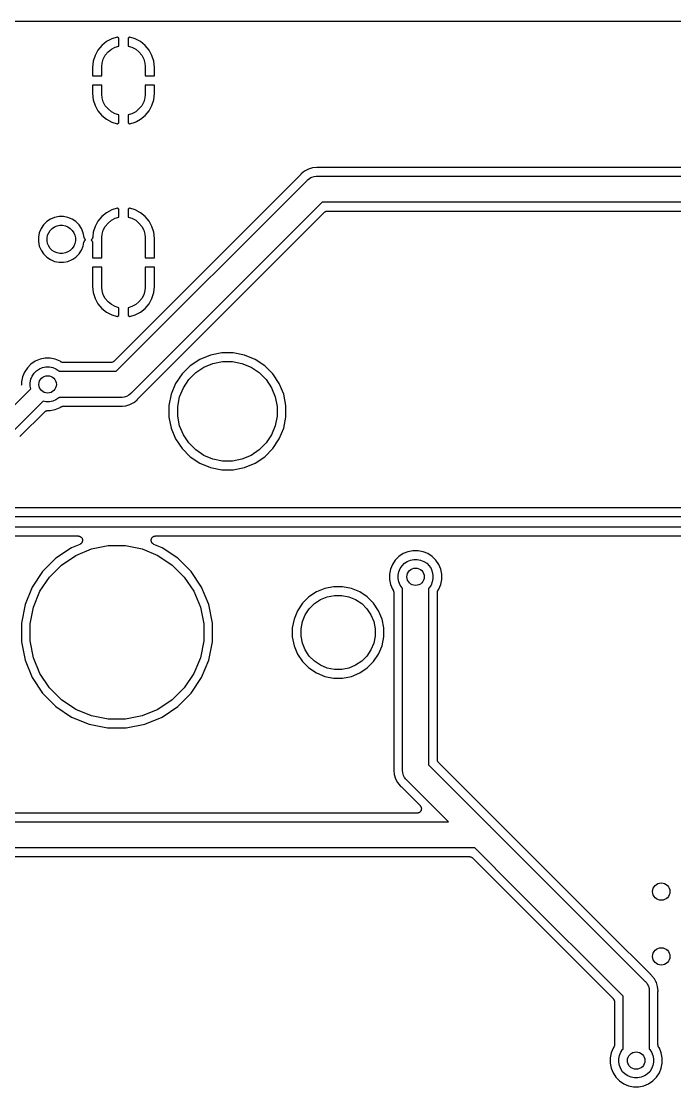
# Model space of a CAD drawing. Extents: x 0.9 to 12.6, y -6.4 to -2.3.
# Drawn here: x 6.664 to 7.254, y -3.223 to -2.26 of the extents above; entities that cross this region are included whole.
import ezdxf

# ---------------------------------------------------------------- set-up
doc = ezdxf.new("R2010")
doc.units = 0
doc.header["$MEASUREMENT"] = 0
doc.layers.add('BLACK', color=7, linetype='CONTINUOUS')

msp = doc.modelspace()

# ---------------------------------------------------------------- linework, layer by layer
at = {"layer": 'BLACK', "linetype": 'CONTINUOUS'}
for p, q in [((1.12536, -2.25984), (12.3744, -2.25984)), ((6.73639, -2.28166), (6.73289, -2.28587)), ((6.74065, -2.27821), (6.73639, -2.28166)), ((6.74549, -2.27566), (6.74065, -2.27821)), ((6.74503, -2.28509), (6.74845, -2.28326)), ((6.7503, -2.27424), (6.74549, -2.27566)), ((6.74845, -2.28326), (6.75189, -2.28222)), ((6.75189, -2.27507), (6.7503, -2.27424)), ((6.75189, -2.28222), (6.75189, -2.27507)), ((6.76174, -2.27424), (6.76016, -2.27507)), ((6.76016, -2.27507), (6.76016, -2.28222)), ((6.76016, -2.28222), (6.76359, -2.28326)), ((6.76655, -2.27566), (6.76174, -2.27424)), ((6.76359, -2.28326), (6.76701, -2.28509)), ((6.7714, -2.27821), (6.76655, -2.27566)), ((6.77565, -2.28166), (6.7714, -2.27821)), ((6.77915, -2.28587), (6.77565, -2.28166)), ((6.73028, -2.29069), (6.72866, -2.29592)), ((6.73289, -2.28587), (6.73028, -2.29069)), ((6.73775, -2.29397), (6.73957, -2.29055)), ((6.73957, -2.29055), (6.74203, -2.28755)), ((6.74203, -2.28755), (6.74503, -2.28509)), ((6.76701, -2.28509), (6.77001, -2.28755)), ((6.77001, -2.28755), (6.77247, -2.29055)), ((6.77247, -2.29055), (6.7743, -2.29397)), ((6.78176, -2.29069), (6.77915, -2.28587)), ((6.78338, -2.29592), (6.78176, -2.29069)), ((6.72866, -2.29592), (6.72807, -2.30154)), ((6.72807, -2.30154), (6.72807, -2.30921)), ((6.73634, -2.30057), (6.73662, -2.29768)), ((6.73634, -2.30921), (6.73634, -2.30057)), ((6.73662, -2.29768), (6.73775, -2.29397)), ((6.7743, -2.29397), (6.77542, -2.29768)), ((6.77542, -2.29768), (6.77571, -2.30057)), ((6.77571, -2.30057), (6.77571, -2.30921)), ((6.78397, -2.30154), (6.78338, -2.29592)), ((6.78397, -2.30921), (6.78397, -2.30154)), ((6.72807, -2.30921), (6.73634, -2.30921)), ((6.77571, -2.30921), (6.78397, -2.30921)), ((6.72807, -2.31748), (6.72807, -2.32515)), ((6.73634, -2.31748), (6.72807, -2.31748)), ((6.73634, -2.32612), (6.73634, -2.31748)), ((6.77571, -2.31748), (6.77571, -2.32612)), ((6.78397, -2.31748), (6.77571, -2.31748)), ((6.78397, -2.32515), (6.78397, -2.31748)), ((6.72807, -2.32515), (6.72866, -2.33078)), ((6.72866, -2.33078), (6.73028, -2.33601)), ((6.73662, -2.32902), (6.73634, -2.32612)), ((6.73775, -2.33273), (6.73662, -2.32902)), ((6.77542, -2.32902), (6.7743, -2.33273)), ((6.77571, -2.32612), (6.77542, -2.32902)), ((6.78176, -2.33601), (6.78338, -2.33078)), ((6.78338, -2.33078), (6.78397, -2.32515)), ((6.73028, -2.33601), (6.73289, -2.34082)), ((6.73289, -2.34082), (6.73639, -2.34503)), ((6.73957, -2.33615), (6.73775, -2.33273)), ((6.74203, -2.33914), (6.73957, -2.33615)), ((6.74503, -2.3416), (6.74203, -2.33914)), ((6.77001, -2.33914), (6.76701, -2.3416)), ((6.77247, -2.33615), (6.77001, -2.33914)), ((6.7743, -2.33273), (6.77247, -2.33615)), ((6.77565, -2.34503), (6.77915, -2.34082)), ((6.77915, -2.34082), (6.78176, -2.33601)), ((6.73639, -2.34503), (6.74065, -2.34848)), ((6.74065, -2.34848), (6.74549, -2.35103)), ((6.74845, -2.34343), (6.74503, -2.3416)), ((6.75189, -2.34447), (6.74845, -2.34343)), ((6.75189, -2.35162), (6.75189, -2.34447)), ((6.76359, -2.34343), (6.76016, -2.34447)), ((6.76016, -2.34447), (6.76016, -2.35162)), ((6.76701, -2.3416), (6.76359, -2.34343)), ((6.76655, -2.35103), (6.76768, -2.35044)), ((6.76768, -2.35044), (6.7714, -2.34848)), ((6.7714, -2.34848), (6.77565, -2.34503)), ((6.74549, -2.35103), (6.7503, -2.35246)), ((6.7503, -2.35246), (6.75189, -2.35162)), ((6.76016, -2.35162), (6.76174, -2.35246)), ((6.76174, -2.35246), (6.76655, -2.35103)), ((6.91597, -2.39862), (6.74724, -2.56735)), ((6.91608, -2.39849), (6.91597, -2.39862)), ((6.9162, -2.39837), (6.91608, -2.39849)), ((6.91623, -2.39833), (6.9162, -2.39837)), ((6.91673, -2.39773), (6.91623, -2.39833)), ((6.91972, -2.39527), (6.91673, -2.39773)), ((6.92314, -2.39344), (6.91972, -2.39527)), ((6.92686, -2.39232), (6.92314, -2.39344)), ((6.93071, -2.39194), (6.92686, -2.39232)), ((6.93149, -2.39201), (6.93071, -2.39194)), ((6.93165, -2.39201), (6.93149, -2.39201)), ((6.93182, -2.39203), (6.93165, -2.39201)), ((6.93187, -2.39203), (6.93182, -2.39203)), ((11.4684, -2.39203), (6.93187, -2.39203)), ((6.74935, -2.57638), (6.92195, -2.40377)), ((6.92195, -2.40377), (6.92232, -2.40332)), ((6.92232, -2.40332), (6.9229, -2.40285)), ((6.9229, -2.40285), (6.92412, -2.40185)), ((6.92412, -2.40185), (6.92527, -2.40123)), ((6.92527, -2.40123), (6.92617, -2.40075)), ((6.92617, -2.40075), (6.9284, -2.40008)), ((6.9284, -2.40008), (6.93013, -2.39991)), ((6.93013, -2.39991), (6.93071, -2.39985)), ((6.93013, -2.39991), (6.93013, -2.39991)), ((6.93071, -2.39985), (6.93129, -2.39991)), ((6.93129, -2.39991), (11.469, -2.39991)), ((6.93561, -2.42353), (6.763, -2.59613)), ((11.4646, -2.42353), (6.93561, -2.42353)), ((6.69369, -2.43717), (6.68993, -2.43873)), ((6.69769, -2.43638), (6.69369, -2.43717)), ((6.70176, -2.43638), (6.69769, -2.43638)), ((6.70575, -2.43717), (6.70176, -2.43638)), ((6.70951, -2.43873), (6.70575, -2.43717)), ((6.73639, -2.43639), (6.73289, -2.4406)), ((6.74065, -2.43294), (6.73639, -2.43639)), ((6.74549, -2.43039), (6.74065, -2.43294)), ((6.7503, -2.42896), (6.74549, -2.43039)), ((6.74845, -2.43798), (6.75189, -2.43694)), ((6.75189, -2.4298), (6.7503, -2.42896)), ((6.75189, -2.43694), (6.75189, -2.4298)), ((6.76174, -2.42896), (6.76016, -2.4298)), ((6.76016, -2.4298), (6.76016, -2.43694)), ((6.76016, -2.43694), (6.76359, -2.43798)), ((6.76655, -2.43039), (6.76174, -2.42896)), ((6.7714, -2.43294), (6.76655, -2.43039)), ((6.77565, -2.43639), (6.7714, -2.43294)), ((6.77915, -2.4406), (6.77565, -2.43639)), ((6.84263, -2.52764), (6.93771, -2.43255)), ((6.93771, -2.43255), (6.93772, -2.43254)), ((6.93772, -2.43254), (6.93772, -2.43254)), ((6.93772, -2.43254), (6.93773, -2.43254)), ((6.93773, -2.43254), (6.93775, -2.43252)), ((6.93775, -2.43252), (6.93804, -2.43229)), ((6.93804, -2.43229), (6.93832, -2.43206)), ((6.93832, -2.43206), (6.93834, -2.43205)), ((6.93834, -2.43205), (6.93835, -2.43204)), ((6.93835, -2.43204), (6.93868, -2.43187)), ((6.93868, -2.43187), (6.939, -2.4317)), ((6.939, -2.4317), (6.93902, -2.43169)), ((6.93902, -2.43169), (6.93904, -2.43168)), ((6.93904, -2.43168), (6.93938, -2.43158)), ((6.93938, -2.43158), (6.93973, -2.43148)), ((6.93973, -2.43148), (6.93975, -2.43147)), ((6.93975, -2.43147), (6.93977, -2.43147)), ((6.93977, -2.43147), (6.94013, -2.43144)), ((6.94013, -2.43144), (6.9405, -2.4314)), ((6.9405, -2.4314), (11.4598, -2.4314)), ((6.68367, -2.44387), (6.68141, -2.44726)), ((6.68655, -2.44099), (6.68367, -2.44387)), ((6.68993, -2.43873), (6.68655, -2.44099)), ((6.68978, -2.44889), (6.69157, -2.44711)), ((6.69157, -2.44711), (6.69366, -2.44571)), ((6.69366, -2.44571), (6.69599, -2.44474)), ((6.69599, -2.44474), (6.69846, -2.44425)), ((6.69846, -2.44425), (6.70098, -2.44425)), ((6.70098, -2.44425), (6.70345, -2.44474)), ((6.70345, -2.44474), (6.70578, -2.44571)), ((6.70578, -2.44571), (6.70788, -2.44711)), ((6.70788, -2.44711), (6.70966, -2.44889)), ((6.7129, -2.44099), (6.70951, -2.43873)), ((6.71578, -2.44387), (6.7129, -2.44099)), ((6.71804, -2.44726), (6.71578, -2.44387)), ((6.73028, -2.44541), (6.72866, -2.45064)), ((6.73289, -2.4406), (6.73028, -2.44541)), ((6.73775, -2.44869), (6.73957, -2.44527)), ((6.73957, -2.44527), (6.74203, -2.44227)), ((6.74203, -2.44227), (6.74503, -2.43981)), ((6.74503, -2.43981), (6.74845, -2.43798)), ((6.76359, -2.43798), (6.76701, -2.43981)), ((6.76701, -2.43981), (6.77001, -2.44227)), ((6.77001, -2.44227), (6.77247, -2.44527)), ((6.77247, -2.44527), (6.7743, -2.44869)), ((6.78176, -2.44541), (6.77915, -2.4406)), ((6.78338, -2.45064), (6.78176, -2.44541)), ((6.67985, -2.45102), (6.67905, -2.45501)), ((6.67905, -2.45501), (6.67905, -2.45908)), ((6.68141, -2.44726), (6.67985, -2.45102)), ((6.68693, -2.45579), (6.68742, -2.45331)), ((6.68693, -2.45831), (6.68693, -2.45579)), ((6.68742, -2.45331), (6.68838, -2.45099)), ((6.68838, -2.45099), (6.68978, -2.44889)), ((6.70966, -2.44889), (6.71106, -2.45099)), ((6.71106, -2.45099), (6.71203, -2.45331)), ((6.71203, -2.45331), (6.71252, -2.45579)), ((6.71252, -2.45579), (6.71252, -2.45831)), ((6.7196, -2.45102), (6.71804, -2.44726)), ((6.72044, -2.45524), (6.7196, -2.45102)), ((6.72049, -2.45541), (6.72044, -2.45524)), ((6.72052, -2.45558), (6.72049, -2.45541)), ((6.7206, -2.45578), (6.72052, -2.45558)), ((6.72066, -2.45597), (6.7206, -2.45578)), ((6.72074, -2.45613), (6.72066, -2.45597)), ((6.72081, -2.4563), (6.72074, -2.45613)), ((6.72092, -2.45647), (6.72081, -2.4563)), ((6.72102, -2.45665), (6.72092, -2.45647)), ((6.72113, -2.45679), (6.72102, -2.45665)), ((6.72123, -2.45694), (6.72113, -2.45679)), ((6.72742, -2.45685), (6.7273, -2.45702)), ((6.72755, -2.45669), (6.72742, -2.45685)), ((6.72763, -2.45654), (6.72755, -2.45669)), ((6.72774, -2.45639), (6.72763, -2.45654)), ((6.72782, -2.4562), (6.72774, -2.45639)), ((6.72792, -2.45602), (6.72782, -2.4562)), ((6.72797, -2.45585), (6.72792, -2.45602)), ((6.72804, -2.45569), (6.72797, -2.45585)), ((6.72809, -2.45548), (6.72804, -2.45569)), ((6.72815, -2.45529), (6.72809, -2.45548)), ((6.72817, -2.45511), (6.72815, -2.45529)), ((6.72821, -2.45494), (6.72817, -2.45511)), ((6.72866, -2.45064), (6.72821, -2.45488)), ((6.72821, -2.45488), (6.72821, -2.45494)), ((6.73634, -2.45529), (6.73662, -2.4524)), ((6.73634, -2.47378), (6.73634, -2.45529)), ((6.73662, -2.4524), (6.73775, -2.44869)), ((6.7743, -2.44869), (6.77542, -2.4524)), ((6.77542, -2.4524), (6.77571, -2.45529)), ((6.77571, -2.45529), (6.77571, -2.47378)), ((6.78397, -2.45627), (6.78338, -2.45064)), ((6.78397, -2.47378), (6.78397, -2.45627)), ((6.67905, -2.45908), (6.67985, -2.46308)), ((6.67985, -2.46308), (6.68141, -2.46684)), ((6.68742, -2.46078), (6.68693, -2.45831)), ((6.68838, -2.46311), (6.68742, -2.46078)), ((6.68978, -2.4652), (6.68838, -2.46311)), ((6.69157, -2.46699), (6.68978, -2.4652)), ((6.70966, -2.4652), (6.70788, -2.46699)), ((6.71106, -2.46311), (6.70966, -2.4652)), ((6.71203, -2.46078), (6.71106, -2.46311)), ((6.71252, -2.45831), (6.71203, -2.46078)), ((6.71804, -2.46684), (6.7196, -2.46308)), ((6.7196, -2.46308), (6.72027, -2.45969)), ((6.72027, -2.45969), (6.72028, -2.45964)), ((6.72028, -2.45964), (6.72039, -2.45929)), ((6.72028, -2.45964), (6.72028, -2.45964)), ((6.72028, -2.45964), (6.72028, -2.45964)), ((6.72028, -2.45964), (6.72028, -2.45964)), ((6.72039, -2.45929), (6.72051, -2.45891)), ((6.72051, -2.45891), (6.7207, -2.45856)), ((6.72051, -2.45891), (6.72051, -2.45891)), ((6.72051, -2.45891), (6.72051, -2.45891)), ((6.7207, -2.45856), (6.72088, -2.45824)), ((6.72088, -2.45824), (6.72088, -2.45823)), ((6.72088, -2.45823), (6.72089, -2.45823)), ((6.72089, -2.45823), (6.72115, -2.45792)), ((6.72115, -2.45792), (6.72138, -2.45765)), ((6.72138, -2.45709), (6.72123, -2.45694)), ((6.72151, -2.45725), (6.72138, -2.45709)), ((6.72138, -2.45764), (6.72168, -2.4574)), ((6.72138, -2.45765), (6.72138, -2.45764)), ((6.72138, -2.45765), (6.72138, -2.45765)), ((6.72164, -2.45736), (6.72151, -2.45725)), ((6.72168, -2.4574), (6.72164, -2.45736)), ((6.72689, -2.45741), (6.72676, -2.45755)), ((6.72676, -2.45755), (6.72693, -2.45769)), ((6.72706, -2.45728), (6.72689, -2.45741)), ((6.72693, -2.45769), (6.72693, -2.45769)), ((6.72693, -2.45769), (6.72693, -2.45769)), ((6.72693, -2.45769), (6.72715, -2.45796)), ((6.72717, -2.45715), (6.72706, -2.45728)), ((6.72715, -2.45796), (6.72741, -2.45828)), ((6.7273, -2.45702), (6.72717, -2.45715)), ((6.72741, -2.45828), (6.72741, -2.45828)), ((6.72741, -2.45828), (6.72741, -2.45828)), ((6.72741, -2.45828), (6.72758, -2.4586)), ((6.72758, -2.4586), (6.72777, -2.45896)), ((6.72777, -2.45896), (6.72777, -2.45896)), ((6.72777, -2.45896), (6.72777, -2.45896)), ((6.72777, -2.45896), (6.72788, -2.45931)), ((6.72788, -2.45931), (6.72799, -2.4597)), ((6.72799, -2.4597), (6.72799, -2.4597)), ((6.72799, -2.4597), (6.72799, -2.4597)), ((6.72799, -2.4597), (6.72803, -2.46008)), ((6.72803, -2.46008), (6.72807, -2.46046)), ((6.72807, -2.46046), (6.72807, -2.47378)), ((6.68141, -2.46684), (6.68367, -2.47022)), ((6.68367, -2.47022), (6.68655, -2.4731)), ((6.68655, -2.4731), (6.68993, -2.47536)), ((6.68993, -2.47536), (6.69369, -2.47692)), ((6.69366, -2.46839), (6.69157, -2.46699)), ((6.69599, -2.46935), (6.69366, -2.46839)), ((6.69846, -2.46984), (6.69599, -2.46935)), ((6.70098, -2.46984), (6.69846, -2.46984)), ((6.70345, -2.46935), (6.70098, -2.46984)), ((6.70578, -2.46839), (6.70345, -2.46935)), ((6.70575, -2.47692), (6.70951, -2.47536)), ((6.70788, -2.46699), (6.70578, -2.46839)), ((6.70951, -2.47536), (6.7103, -2.47484)), ((6.7103, -2.47484), (6.7129, -2.4731)), ((6.7103, -2.47484), (6.7103, -2.47484)), ((6.7129, -2.4731), (6.71578, -2.47022)), ((6.71578, -2.47022), (6.71804, -2.46684)), ((6.72807, -2.47378), (6.73634, -2.47378)), ((6.77571, -2.47378), (6.78397, -2.47378)), ((6.69369, -2.47692), (6.69769, -2.47772)), ((6.69769, -2.47772), (6.70176, -2.47772)), ((6.70176, -2.47772), (6.70575, -2.47692)), ((6.72807, -2.48205), (6.72807, -2.49956)), ((6.73634, -2.48205), (6.72807, -2.48205)), ((6.73634, -2.50053), (6.73634, -2.48205)), ((6.77571, -2.48205), (6.77571, -2.50053)), ((6.78397, -2.48205), (6.77571, -2.48205)), ((6.78397, -2.49956), (6.78397, -2.48205)), ((6.72807, -2.49956), (6.72866, -2.50519)), ((6.73662, -2.50343), (6.73634, -2.50053)), ((6.73775, -2.50714), (6.73662, -2.50343)), ((6.77542, -2.50343), (6.7743, -2.50714)), ((6.77571, -2.50053), (6.77542, -2.50343)), ((6.78338, -2.50519), (6.78397, -2.49956)), ((6.72866, -2.50519), (6.73028, -2.51042)), ((6.73028, -2.51042), (6.73289, -2.51523)), ((6.73957, -2.51056), (6.73775, -2.50714)), ((6.74203, -2.51355), (6.73957, -2.51056)), ((6.74503, -2.51601), (6.74203, -2.51355)), ((6.77001, -2.51355), (6.76701, -2.51601)), ((6.77247, -2.51056), (6.77001, -2.51355)), ((6.7743, -2.50714), (6.77247, -2.51056)), ((6.77915, -2.51523), (6.78176, -2.51042)), ((6.78176, -2.51042), (6.78338, -2.50519)), ((6.73289, -2.51523), (6.73639, -2.51944)), ((6.73639, -2.51944), (6.74065, -2.52289)), ((6.74065, -2.52289), (6.74549, -2.52544)), ((6.74845, -2.51784), (6.74503, -2.51601)), ((6.75189, -2.51888), (6.74845, -2.51784)), ((6.75189, -2.52603), (6.75189, -2.51888)), ((6.76359, -2.51784), (6.76016, -2.51888)), ((6.76016, -2.51888), (6.76016, -2.52603)), ((6.76701, -2.51601), (6.76359, -2.51784)), ((6.76655, -2.52544), (6.7714, -2.52289)), ((6.7714, -2.52289), (6.77565, -2.51944)), ((6.77565, -2.51944), (6.77915, -2.51523)), ((6.74549, -2.52544), (6.7503, -2.52687)), ((6.7503, -2.52687), (6.75189, -2.52603)), ((6.76016, -2.52603), (6.76174, -2.52687)), ((6.76174, -2.52687), (6.76655, -2.52544)), ((6.76898, -2.60129), (6.84263, -2.52764)), ((6.83458, -2.56166), (6.82495, -2.56564)), ((6.84479, -2.55963), (6.83458, -2.56166)), ((6.85521, -2.55963), (6.84479, -2.55963)), ((6.86542, -2.56166), (6.85521, -2.55963)), ((6.87505, -2.56564), (6.86542, -2.56166)), ((6.67234, -2.56984), (6.66905, -2.57313)), ((6.67621, -2.56726), (6.67234, -2.56984)), ((6.68051, -2.56547), (6.67621, -2.56726)), ((6.68507, -2.56457), (6.68051, -2.56547)), ((6.68281, -2.57305), (6.68585, -2.57244)), ((6.68973, -2.56457), (6.68507, -2.56457)), ((6.68585, -2.57244), (6.68895, -2.57244)), ((6.68895, -2.57244), (6.692, -2.57305)), ((6.69429, -2.56547), (6.68973, -2.56457)), ((6.69859, -2.56726), (6.69429, -2.56547)), ((6.69947, -2.56784), (6.69859, -2.56726)), ((6.69979, -2.56801), (6.69947, -2.56784)), ((6.7001, -2.56819), (6.69979, -2.56801)), ((6.70012, -2.56819), (6.7001, -2.56819)), ((6.70014, -2.5682), (6.70012, -2.56819)), ((6.70049, -2.56831), (6.70014, -2.5682)), ((6.70084, -2.56842), (6.70049, -2.56831)), ((6.70086, -2.56842), (6.70084, -2.56842)), ((6.70088, -2.56843), (6.70086, -2.56842)), ((6.70124, -2.56846), (6.70088, -2.56843)), ((6.7016, -2.5685), (6.70124, -2.56846)), ((6.70164, -2.5685), (6.7016, -2.5685)), ((6.70165, -2.5685), (6.70164, -2.5685)), ((6.70164, -2.5685), (6.70164, -2.5685)), ((6.70164, -2.5685), (6.70164, -2.5685)), ((6.74446, -2.5685), (6.70165, -2.5685)), ((6.74482, -2.56847), (6.74446, -2.5685)), ((6.74518, -2.56844), (6.74482, -2.56847)), ((6.7452, -2.56843), (6.74518, -2.56844)), ((6.74522, -2.56843), (6.7452, -2.56843)), ((6.74557, -2.56832), (6.74522, -2.56843)), ((6.74592, -2.56822), (6.74557, -2.56832)), ((6.74594, -2.56821), (6.74592, -2.56822)), ((6.74596, -2.56821), (6.74594, -2.56821)), ((6.74628, -2.56804), (6.74596, -2.56821)), ((6.7466, -2.56787), (6.74628, -2.56804)), ((6.74662, -2.56786), (6.7466, -2.56787)), ((6.74664, -2.56785), (6.74662, -2.56786)), ((6.74692, -2.56762), (6.74664, -2.56785)), ((6.7472, -2.56739), (6.74692, -2.56762)), ((6.74723, -2.56736), (6.7472, -2.56739)), ((6.74724, -2.56735), (6.74723, -2.56736)), ((6.74723, -2.56736), (6.74723, -2.56736)), ((6.74723, -2.56736), (6.74723, -2.56736)), ((6.81629, -2.57143), (6.80893, -2.57879)), ((6.82495, -2.56564), (6.81629, -2.57143)), ((6.82868, -2.57262), (6.83687, -2.56923)), ((6.83687, -2.56923), (6.84557, -2.5675)), ((6.84557, -2.5675), (6.85443, -2.5675)), ((6.85443, -2.5675), (6.86313, -2.56923)), ((6.86313, -2.56923), (6.87132, -2.57262)), ((6.88371, -2.57143), (6.87505, -2.56564)), ((6.89107, -2.57879), (6.88371, -2.57143)), ((6.66469, -2.5813), (6.66378, -2.58586)), ((6.66647, -2.577), (6.66469, -2.5813)), ((6.66905, -2.57313), (6.66647, -2.577)), ((6.67226, -2.5836), (6.67345, -2.58073)), ((6.67345, -2.58073), (6.67517, -2.57815)), ((6.67517, -2.57815), (6.67736, -2.57596)), ((6.67736, -2.57596), (6.67994, -2.57423)), ((6.67994, -2.57423), (6.68281, -2.57305)), ((6.692, -2.57305), (6.69486, -2.57423)), ((6.69486, -2.57423), (6.69744, -2.57596)), ((6.69744, -2.57596), (6.69786, -2.57638)), ((6.69786, -2.57638), (6.74935, -2.57638)), ((6.80893, -2.57879), (6.80314, -2.58745)), ((6.81505, -2.58381), (6.82131, -2.57755)), ((6.82131, -2.57755), (6.82868, -2.57262)), ((6.87132, -2.57262), (6.87869, -2.57755)), ((6.87869, -2.57755), (6.88495, -2.58381)), ((6.89686, -2.58745), (6.89107, -2.57879)), ((6.66369, -2.58873), (6.66358, -2.58908)), ((6.6637, -2.58871), (6.66369, -2.58873)), ((6.66374, -2.58833), (6.6637, -2.58869)), ((6.6637, -2.58869), (6.6637, -2.58871)), ((6.66378, -2.58796), (6.66374, -2.58833)), ((6.66378, -2.58586), (6.66378, -2.58791)), ((6.66378, -2.58791), (6.66378, -2.58792)), ((6.66378, -2.58792), (6.66378, -2.58792)), ((6.66378, -2.58792), (6.66378, -2.58792)), ((6.66378, -2.58792), (6.66378, -2.58796)), ((6.67165, -2.58664), (6.67226, -2.5836)), ((6.67165, -2.58974), (6.67165, -2.58664)), ((6.67216, -2.59229), (6.67165, -2.58974)), ((6.80314, -2.58745), (6.79916, -2.59708)), ((6.80673, -2.59937), (6.81012, -2.59118)), ((6.81012, -2.59118), (6.81505, -2.58381)), ((6.88495, -2.58381), (6.88988, -2.59118)), ((6.88988, -2.59118), (6.89327, -2.59937)), ((6.90084, -2.59708), (6.89686, -2.58745)), ((6.64733, -2.61713), (6.67216, -2.59229)), ((6.69744, -2.60042), (6.69486, -2.60214)), ((6.69786, -2.6), (6.69744, -2.60042)), ((6.75366, -2.6), (6.69786, -2.6)), ((6.75424, -2.60006), (6.75366, -2.6)), ((6.75482, -2.6), (6.75424, -2.60006)), ((6.75656, -2.59983), (6.75482, -2.6)), ((6.75482, -2.6), (6.75482, -2.6)), ((6.75878, -2.59915), (6.75656, -2.59983)), ((6.76084, -2.59806), (6.75878, -2.59915)), ((6.76263, -2.59658), (6.76084, -2.59806)), ((6.763, -2.59613), (6.76263, -2.59658)), ((6.76888, -2.60142), (6.76898, -2.60129)), ((6.79916, -2.59708), (6.79713, -2.60729)), ((6.805, -2.60807), (6.80673, -2.59937)), ((6.89327, -2.59937), (6.895, -2.60807)), ((6.90287, -2.60729), (6.90084, -2.59708)), ((6.6833, -2.60343), (6.65643, -2.63029)), ((6.68585, -2.60394), (6.6833, -2.60343)), ((6.68895, -2.60394), (6.68585, -2.60394)), ((6.692, -2.60333), (6.68895, -2.60394)), ((6.68973, -2.61181), (6.69429, -2.6109)), ((6.69486, -2.60214), (6.692, -2.60333)), ((6.69429, -2.6109), (6.69859, -2.60912)), ((6.69859, -2.60912), (6.69947, -2.60854)), ((6.69947, -2.60854), (6.69947, -2.60853)), ((6.69947, -2.60853), (6.69947, -2.60853)), ((6.69947, -2.60853), (6.69948, -2.60853)), ((6.69948, -2.60853), (6.69951, -2.60851)), ((6.69951, -2.60851), (6.69983, -2.60834)), ((6.69983, -2.60834), (6.70015, -2.60817)), ((6.70015, -2.60817), (6.70017, -2.60816)), ((6.70017, -2.60816), (6.70019, -2.60815)), ((6.70019, -2.60815), (6.70054, -2.60805)), ((6.70054, -2.60805), (6.70089, -2.60795)), ((6.70089, -2.60795), (6.70091, -2.60795)), ((6.70091, -2.60795), (6.70093, -2.60794)), ((6.70093, -2.60794), (6.70129, -2.60791)), ((6.70129, -2.60791), (6.70165, -2.60787)), ((6.70165, -2.60787), (6.75308, -2.60787)), ((6.75308, -2.60787), (6.75314, -2.60787)), ((6.75314, -2.60787), (6.7533, -2.60789)), ((6.7533, -2.60789), (6.75347, -2.60789)), ((6.75347, -2.60789), (6.75424, -2.60797)), ((6.75424, -2.60797), (6.75502, -2.60789)), ((6.75502, -2.60789), (6.7581, -2.60759)), ((6.7581, -2.60759), (6.76181, -2.60646)), ((6.76181, -2.60646), (6.76523, -2.60464)), ((6.76523, -2.60464), (6.76617, -2.60386)), ((6.76617, -2.60386), (6.76618, -2.60386)), ((6.76618, -2.60386), (6.76823, -2.60218)), ((6.76823, -2.60218), (6.76872, -2.60157)), ((6.76872, -2.60157), (6.76876, -2.60153)), ((6.76876, -2.60153), (6.76888, -2.60142)), ((6.79713, -2.60729), (6.79713, -2.61771)), ((6.805, -2.61693), (6.805, -2.60807)), ((6.895, -2.60807), (6.895, -2.61693)), ((6.90287, -2.61771), (6.90287, -2.60729)), ((6.66241, -2.63545), (6.6849, -2.61296)), ((6.6849, -2.61296), (6.68491, -2.61295)), ((6.68491, -2.61295), (6.68494, -2.61293)), ((6.68491, -2.61295), (6.68491, -2.61295)), ((6.68491, -2.61295), (6.68491, -2.61295)), ((6.68494, -2.61293), (6.68522, -2.6127)), ((6.68522, -2.6127), (6.6855, -2.61247)), ((6.6855, -2.61247), (6.68552, -2.61246)), ((6.68552, -2.61246), (6.68554, -2.61245)), ((6.68554, -2.61245), (6.68586, -2.61228)), ((6.68586, -2.61228), (6.68618, -2.61211)), ((6.68618, -2.61211), (6.6862, -2.6121)), ((6.6862, -2.6121), (6.68622, -2.61209)), ((6.68622, -2.61209), (6.68657, -2.61199)), ((6.68657, -2.61199), (6.68692, -2.61189)), ((6.68692, -2.61189), (6.68694, -2.61188)), ((6.68694, -2.61188), (6.68696, -2.61188)), ((6.68696, -2.61188), (6.68732, -2.61185)), ((6.68732, -2.61185), (6.68768, -2.61181)), ((6.68768, -2.61181), (6.68973, -2.61181)), ((6.79713, -2.61771), (6.79916, -2.62792)), ((6.80673, -2.62563), (6.805, -2.61693)), ((6.895, -2.61693), (6.89327, -2.62563)), ((6.90084, -2.62792), (6.90287, -2.61771)), ((6.79916, -2.62792), (6.80314, -2.63755)), ((6.81012, -2.63382), (6.80673, -2.62563)), ((6.89327, -2.62563), (6.88988, -2.63382)), ((6.89686, -2.63755), (6.90084, -2.62792)), ((6.80314, -2.63755), (6.80893, -2.64621)), ((6.81505, -2.64119), (6.81012, -2.63382)), ((6.88988, -2.63382), (6.88495, -2.64119)), ((6.89107, -2.64621), (6.89686, -2.63755)), ((6.80893, -2.64621), (6.81629, -2.65357)), ((6.82131, -2.64745), (6.81505, -2.64119)), ((6.82868, -2.65238), (6.82131, -2.64745)), ((6.87869, -2.64745), (6.87132, -2.65238)), ((6.88495, -2.64119), (6.87869, -2.64745)), ((6.88371, -2.65357), (6.89107, -2.64621)), ((6.81629, -2.65357), (6.82495, -2.65936)), ((6.83687, -2.65577), (6.82868, -2.65238)), ((6.84557, -2.6575), (6.83687, -2.65577)), ((6.85443, -2.6575), (6.84557, -2.6575)), ((6.86313, -2.65577), (6.85443, -2.6575)), ((6.87132, -2.65238), (6.86313, -2.65577)), ((6.87505, -2.65936), (6.88371, -2.65357)), ((6.82495, -2.65936), (6.83458, -2.66334)), ((6.83458, -2.66334), (6.84479, -2.66537)), ((6.84479, -2.66537), (6.85521, -2.66537)), ((6.85521, -2.66537), (6.86542, -2.66334)), ((6.86542, -2.66334), (6.87505, -2.65936)), ((7.29544, -2.6997), (6.65456, -2.6997)), ((6.6449, -2.70758), (7.3051, -2.70758)), ((7.3051, -2.71742), (6.6449, -2.71742)), ((6.65456, -2.7253), (6.71503, -2.7253)), ((6.71503, -2.7253), (6.71508, -2.7253)), ((6.71508, -2.7253), (6.71508, -2.7253)), ((6.71508, -2.7253), (6.71508, -2.7253)), ((6.71508, -2.7253), (6.71509, -2.7253)), ((6.71509, -2.7253), (6.71546, -2.72534)), ((6.71546, -2.72534), (6.71584, -2.72538)), ((6.71584, -2.72538), (6.71585, -2.72538)), ((6.71585, -2.72538), (6.71585, -2.72538)), ((6.71585, -2.72538), (6.71622, -2.7255)), ((6.71622, -2.7255), (6.71658, -2.72561)), ((6.71658, -2.72561), (6.71658, -2.72561)), ((6.71658, -2.72561), (6.71658, -2.72561)), ((6.71658, -2.72561), (6.71693, -2.7258)), ((6.71693, -2.7258), (6.71725, -2.72598)), ((6.71725, -2.72598), (6.71725, -2.72598)), ((6.71725, -2.72598), (6.71726, -2.72598)), ((6.71726, -2.72598), (6.71755, -2.72623)), ((6.71755, -2.72623), (6.71784, -2.72647)), ((6.71784, -2.72647), (6.71784, -2.72648)), ((6.71784, -2.72648), (6.71784, -2.72648)), ((6.71784, -2.72648), (6.71808, -2.72677)), ((6.78195, -2.72673), (6.78219, -2.72644)), ((6.78219, -2.72644), (6.7822, -2.72644)), ((6.7822, -2.72643), (6.78249, -2.72619)), ((6.7822, -2.72644), (6.7822, -2.72643)), ((6.78249, -2.72619), (6.78279, -2.72595)), ((6.78279, -2.72595), (6.78279, -2.72595)), ((6.78279, -2.72595), (6.7828, -2.72595)), ((6.7828, -2.72595), (6.78312, -2.72578)), ((6.78312, -2.72578), (6.78347, -2.72559)), ((6.78347, -2.72559), (6.78383, -2.72548)), ((6.78347, -2.72559), (6.78347, -2.72559)), ((6.78347, -2.72559), (6.78347, -2.72559)), ((6.78383, -2.72548), (6.7842, -2.72537)), ((6.7842, -2.72537), (6.78421, -2.72537)), ((6.78421, -2.72537), (6.78458, -2.72533)), ((6.78421, -2.72537), (6.78421, -2.72537)), ((6.78458, -2.72533), (6.78497, -2.7253)), ((6.78497, -2.7253), (7.29544, -2.7253)), ((6.70909, -2.73596), (6.69494, -2.74541)), ((6.71653, -2.73287), (6.70909, -2.73596)), ((6.71654, -2.73287), (6.71653, -2.73287)), ((6.71653, -2.73287), (6.71653, -2.73287)), ((6.71687, -2.73269), (6.71654, -2.73287)), ((6.71721, -2.73251), (6.71687, -2.73269)), ((6.71722, -2.73251), (6.71721, -2.73251)), ((6.71721, -2.73251), (6.71721, -2.73251)), ((6.71752, -2.73226), (6.71722, -2.73251)), ((6.71781, -2.73203), (6.71752, -2.73226)), ((6.71806, -2.73172), (6.71781, -2.73202)), ((6.71781, -2.73202), (6.71781, -2.73202)), ((6.71781, -2.73202), (6.71781, -2.73203)), ((6.7183, -2.73143), (6.71806, -2.73172)), ((6.71808, -2.72677), (6.71832, -2.72707)), ((6.71847, -2.7311), (6.7183, -2.73143)), ((6.7183, -2.73143), (6.7183, -2.73143)), ((6.7183, -2.73143), (6.7183, -2.73143)), ((6.71832, -2.72707), (6.71832, -2.72707)), ((6.71832, -2.72707), (6.71833, -2.72708)), ((6.71833, -2.72708), (6.7185, -2.7274)), ((6.71866, -2.73076), (6.71847, -2.7311)), ((6.7185, -2.7274), (6.71868, -2.72775)), ((6.71877, -2.7304), (6.71866, -2.73075)), ((6.71866, -2.73075), (6.71866, -2.73075)), ((6.71866, -2.73075), (6.71866, -2.73076)), ((6.71868, -2.72775), (6.71868, -2.72775)), ((6.71868, -2.72775), (6.71868, -2.72776)), ((6.71868, -2.72776), (6.71879, -2.72812)), ((6.71889, -2.73002), (6.71877, -2.7304)), ((6.71879, -2.72812), (6.7189, -2.72849)), ((6.71893, -2.72965), (6.71889, -2.73002)), ((6.71889, -2.73002), (6.71889, -2.73002)), ((6.71889, -2.73002), (6.71889, -2.73002)), ((6.7189, -2.72849), (6.7189, -2.72849)), ((6.7189, -2.72849), (6.7189, -2.72849)), ((6.7189, -2.72849), (6.71894, -2.72889)), ((6.71897, -2.72926), (6.71893, -2.72965)), ((6.71894, -2.72889), (6.71897, -2.72925)), ((6.71897, -2.72925), (6.71897, -2.72926)), ((6.71897, -2.72926), (6.71897, -2.72926)), ((6.7271, -2.73702), (6.74227, -2.734)), ((6.74227, -2.734), (6.75773, -2.734)), ((6.75773, -2.734), (6.7729, -2.73702)), ((6.78103, -2.7292), (6.78107, -2.72883)), ((6.78107, -2.7296), (6.78103, -2.7292)), ((6.78103, -2.7292), (6.78103, -2.7292)), ((6.78103, -2.7292), (6.78103, -2.7292)), ((6.78107, -2.72883), (6.78111, -2.72844)), ((6.7811, -2.72996), (6.78107, -2.7296)), ((6.7811, -2.72997), (6.7811, -2.72996)), ((6.78121, -2.73034), (6.7811, -2.72997)), ((6.7811, -2.72997), (6.7811, -2.72997)), ((6.78111, -2.72843), (6.78123, -2.72807)), ((6.78111, -2.72844), (6.78111, -2.72843)), ((6.78111, -2.72844), (6.78111, -2.72844)), ((6.78132, -2.7307), (6.78121, -2.73034)), ((6.78123, -2.72807), (6.78134, -2.72771)), ((6.78132, -2.73071), (6.78132, -2.7307)), ((6.78132, -2.7307), (6.78132, -2.7307)), ((6.78149, -2.73104), (6.78132, -2.73071)), ((6.78134, -2.7277), (6.78152, -2.72736)), ((6.78134, -2.72771), (6.78134, -2.7277)), ((6.78134, -2.7277), (6.78134, -2.7277)), ((6.78167, -2.73138), (6.78149, -2.73104)), ((6.78152, -2.72736), (6.7817, -2.72703)), ((6.78167, -2.73139), (6.78167, -2.73138)), ((6.78191, -2.73168), (6.78167, -2.73139)), ((6.78167, -2.73139), (6.78167, -2.73139)), ((6.7817, -2.72703), (6.78171, -2.72703)), ((6.78171, -2.72703), (6.78195, -2.72673)), ((6.78171, -2.72703), (6.78171, -2.72703)), ((6.78215, -2.73198), (6.78191, -2.73168)), ((6.78216, -2.73199), (6.78215, -2.73198)), ((6.78215, -2.73198), (6.78215, -2.73198)), ((6.78244, -2.73222), (6.78216, -2.73199)), ((6.78274, -2.73248), (6.78244, -2.73222)), ((6.78307, -2.73266), (6.78274, -2.73248)), ((6.78274, -2.73248), (6.78274, -2.73248)), ((6.78274, -2.73248), (6.78274, -2.73248)), ((6.78341, -2.73285), (6.78307, -2.73266)), ((6.78342, -2.73285), (6.78341, -2.73285)), ((6.78346, -2.73287), (6.78342, -2.73285)), ((6.78342, -2.73285), (6.78342, -2.73285)), ((6.78342, -2.73285), (6.78342, -2.73285)), ((6.79091, -2.73596), (6.78346, -2.73287)), ((6.80506, -2.74541), (6.79091, -2.73596)), ((6.69494, -2.74541), (6.68291, -2.75744)), ((6.69996, -2.75153), (6.71282, -2.74293)), ((6.71282, -2.74293), (6.7271, -2.73702)), ((6.7729, -2.73702), (6.78718, -2.74293)), ((6.78718, -2.74293), (6.80004, -2.75153)), ((6.81709, -2.75744), (6.80506, -2.74541)), ((7.00502, -2.74386), (7.00173, -2.74715)), ((7.00889, -2.74127), (7.00502, -2.74386)), ((7.01319, -2.73949), (7.00889, -2.74127)), ((7.01775, -2.73858), (7.01319, -2.73949)), ((7.02241, -2.73858), (7.01775, -2.73858)), ((7.02697, -2.73949), (7.02241, -2.73858)), ((7.03127, -2.74127), (7.02697, -2.73949)), ((7.03514, -2.74386), (7.03127, -2.74127)), ((7.03843, -2.74715), (7.03514, -2.74386)), ((6.68903, -2.76246), (6.69996, -2.75153)), ((6.80004, -2.75153), (6.81097, -2.76246)), ((6.99736, -2.75531), (6.99646, -2.75988)), ((6.99915, -2.75102), (6.99736, -2.75531)), ((7.00173, -2.74715), (6.99915, -2.75102)), ((7.00494, -2.75761), (7.00612, -2.75475)), ((7.00612, -2.75475), (7.00785, -2.75217)), ((7.00785, -2.75217), (7.01004, -2.74997)), ((7.01004, -2.74997), (7.01262, -2.74825)), ((7.01262, -2.74825), (7.01549, -2.74706)), ((7.01549, -2.74706), (7.01853, -2.74646)), ((7.01853, -2.74646), (7.02163, -2.74646)), ((7.02163, -2.74646), (7.02467, -2.74706)), ((7.02467, -2.74706), (7.02754, -2.74825)), ((7.02754, -2.74825), (7.03012, -2.74997)), ((7.03012, -2.74997), (7.03231, -2.75217)), ((7.03231, -2.75217), (7.03403, -2.75475)), ((7.03403, -2.75475), (7.03522, -2.75761)), ((7.04101, -2.75102), (7.03843, -2.74715)), ((7.04279, -2.75531), (7.04101, -2.75102)), ((7.0437, -2.75988), (7.04279, -2.75531)), ((6.68291, -2.75744), (6.67346, -2.77159)), ((6.68043, -2.77532), (6.68903, -2.76246)), ((6.81097, -2.76246), (6.81957, -2.77532)), ((6.82654, -2.77159), (6.81709, -2.75744)), ((6.99646, -2.75988), (6.99646, -2.76453)), ((6.99646, -2.76453), (6.99736, -2.7691)), ((7.00433, -2.76065), (7.00494, -2.75761)), ((7.00433, -2.76376), (7.00433, -2.76065)), ((7.00494, -2.7668), (7.00433, -2.76376)), ((7.03522, -2.75761), (7.03583, -2.76065)), ((7.03583, -2.76376), (7.03522, -2.7668)), ((7.03583, -2.76065), (7.03583, -2.76376)), ((7.04279, -2.76909), (7.0437, -2.76453)), ((7.0437, -2.76453), (7.0437, -2.75988)), ((6.67346, -2.77159), (6.66695, -2.78731)), ((6.83305, -2.78731), (6.82654, -2.77159)), ((6.93793, -2.77272), (6.9304, -2.77583)), ((6.94593, -2.77113), (6.93793, -2.77272)), ((6.95407, -2.77113), (6.94593, -2.77113)), ((6.96207, -2.77272), (6.95407, -2.77113)), ((6.9696, -2.77583), (6.96207, -2.77272)), ((6.99736, -2.7691), (6.99915, -2.77339)), ((6.99915, -2.77339), (6.99973, -2.77427)), ((6.99973, -2.77427), (6.99974, -2.77428)), ((6.99974, -2.77428), (6.99974, -2.77428)), ((6.99974, -2.77428), (6.99974, -2.77428)), ((6.99974, -2.77428), (6.99976, -2.77432)), ((6.99976, -2.77432), (6.99993, -2.77464)), ((6.99993, -2.77464), (7.0001, -2.77496)), ((7.00612, -2.76966), (7.00494, -2.7668)), ((7.00785, -2.77224), (7.00612, -2.76966)), ((7.00827, -2.77266), (7.00785, -2.77224)), ((7.00827, -2.93665), (7.00827, -2.77266)), ((7.03231, -2.77224), (7.03189, -2.77266)), ((7.03189, -2.77266), (7.03189, -2.93234)), ((7.03403, -2.76966), (7.03231, -2.77224)), ((7.03522, -2.7668), (7.03403, -2.76966)), ((7.04008, -2.77491), (7.04026, -2.77459)), ((7.04026, -2.77459), (7.04043, -2.77427)), ((7.04043, -2.77427), (7.04101, -2.77339)), ((7.04101, -2.77339), (7.04279, -2.76909)), ((6.67452, -2.7896), (6.68043, -2.77532)), ((6.81957, -2.77532), (6.82548, -2.7896)), ((6.92363, -2.78036), (6.91786, -2.78613)), ((6.9304, -2.77583), (6.92363, -2.78036)), ((6.92864, -2.78648), (6.93413, -2.78281)), ((6.93413, -2.78281), (6.94023, -2.78029)), ((6.94023, -2.78029), (6.9467, -2.779)), ((6.9467, -2.779), (6.9533, -2.779)), ((6.9533, -2.779), (6.95977, -2.78029)), ((6.95977, -2.78029), (6.96587, -2.78281)), ((6.96587, -2.78281), (6.97135, -2.78648)), ((6.97637, -2.78036), (6.9696, -2.77583)), ((6.98214, -2.78613), (6.97637, -2.78036)), ((7.0001, -2.77496), (7.0001, -2.77498)), ((7.0001, -2.77498), (7.00011, -2.775)), ((7.00011, -2.775), (7.00021, -2.77535)), ((7.00021, -2.77535), (7.00032, -2.77569)), ((7.00032, -2.77569), (7.00032, -2.77571)), ((7.00032, -2.77571), (7.00033, -2.77574)), ((7.00033, -2.77574), (7.00036, -2.7761)), ((7.00036, -2.7761), (7.00039, -2.77646)), ((7.00039, -2.77646), (7.00039, -2.93607)), ((7.03976, -2.7764), (7.0398, -2.77604)), ((7.03976, -2.77645), (7.03976, -2.7764)), ((7.03976, -2.77646), (7.03976, -2.77645)), ((7.03976, -2.77645), (7.03976, -2.77645)), ((7.03976, -2.77645), (7.03976, -2.77645)), ((7.03976, -2.92745), (7.03976, -2.77646)), ((7.0398, -2.77604), (7.03984, -2.77568)), ((7.03984, -2.77568), (7.03985, -2.77566)), ((7.03985, -2.77564), (7.03996, -2.77529)), ((7.03985, -2.77566), (7.03985, -2.77564)), ((7.03996, -2.77529), (7.04006, -2.77495)), ((7.04006, -2.77495), (7.04008, -2.77493)), ((7.04008, -2.77493), (7.04008, -2.77491)), ((6.66695, -2.78731), (6.66363, -2.80399)), ((6.6715, -2.80477), (6.67452, -2.7896)), ((6.82548, -2.7896), (6.8285, -2.80477)), ((6.83637, -2.80399), (6.83305, -2.78731)), ((6.91333, -2.7929), (6.91022, -2.80043)), ((6.91786, -2.78613), (6.91333, -2.7929)), ((6.92031, -2.79663), (6.92398, -2.79114)), ((6.92398, -2.79114), (6.92864, -2.78648)), ((6.97135, -2.78648), (6.97602, -2.79114)), ((6.97602, -2.79114), (6.97969, -2.79663)), ((6.98667, -2.7929), (6.98214, -2.78613)), ((6.98978, -2.80043), (6.98667, -2.7929)), ((6.91022, -2.80043), (6.90863, -2.80843)), ((6.9165, -2.8092), (6.91779, -2.80273)), ((6.91779, -2.80273), (6.92031, -2.79663)), ((6.97969, -2.79663), (6.98221, -2.80273)), ((6.98221, -2.80273), (6.9835, -2.8092)), ((6.99137, -2.80843), (6.98978, -2.80043)), ((6.66363, -2.80399), (6.66363, -2.82101)), ((6.6715, -2.82023), (6.6715, -2.80477)), ((6.8285, -2.80477), (6.8285, -2.82023)), ((6.83637, -2.82101), (6.83637, -2.80399)), ((6.90863, -2.80843), (6.90863, -2.81657)), ((6.9165, -2.8158), (6.9165, -2.8092)), ((6.9835, -2.8092), (6.9835, -2.8158)), ((6.99137, -2.81657), (6.99137, -2.80843)), ((6.66363, -2.82101), (6.66695, -2.83769)), ((6.67452, -2.8354), (6.6715, -2.82023)), ((6.8285, -2.82023), (6.82548, -2.8354)), ((6.83305, -2.83769), (6.83637, -2.82101)), ((6.90863, -2.81657), (6.91022, -2.82457)), ((6.91779, -2.82227), (6.9165, -2.8158)), ((6.92031, -2.82837), (6.91779, -2.82227)), ((6.98221, -2.82227), (6.97969, -2.82837)), ((6.9835, -2.8158), (6.98221, -2.82227)), ((6.98978, -2.82457), (6.99137, -2.81657)), ((6.91022, -2.82457), (6.91333, -2.8321)), ((6.91333, -2.8321), (6.91786, -2.83887)), ((6.92398, -2.83385), (6.92031, -2.82837)), ((6.97969, -2.82837), (6.97602, -2.83385)), ((6.98214, -2.83887), (6.98667, -2.8321)), ((6.98667, -2.8321), (6.98978, -2.82457)), ((6.66695, -2.83769), (6.67346, -2.85341)), ((6.68043, -2.84968), (6.67452, -2.8354)), ((6.82548, -2.8354), (6.81957, -2.84968)), ((6.82654, -2.85341), (6.83305, -2.83769)), ((6.91786, -2.83887), (6.92363, -2.84464)), ((6.92864, -2.83852), (6.92398, -2.83385)), ((6.93413, -2.84219), (6.92864, -2.83852)), ((6.94023, -2.84471), (6.93413, -2.84219)), ((6.96587, -2.84219), (6.95977, -2.84471)), ((6.97135, -2.83852), (6.96587, -2.84219)), ((6.97602, -2.83385), (6.97135, -2.83852)), ((6.97637, -2.84464), (6.98214, -2.83887)), ((6.68903, -2.86254), (6.68043, -2.84968)), ((6.81957, -2.84968), (6.81097, -2.86254)), ((6.92363, -2.84464), (6.9304, -2.84917)), ((6.9304, -2.84917), (6.93793, -2.85228)), ((6.9467, -2.846), (6.94023, -2.84471)), ((6.9533, -2.846), (6.9467, -2.846)), ((6.95977, -2.84471), (6.9533, -2.846)), ((6.96207, -2.85228), (6.9696, -2.84917)), ((6.9696, -2.84917), (6.97637, -2.84464)), ((6.67346, -2.85341), (6.68291, -2.86756)), ((6.81709, -2.86756), (6.82654, -2.85341)), ((6.93793, -2.85228), (6.94593, -2.85387)), ((6.94593, -2.85387), (6.95407, -2.85387)), ((6.95407, -2.85387), (6.96207, -2.85228)), ((6.68291, -2.86756), (6.69494, -2.87959)), ((6.69996, -2.87347), (6.68903, -2.86254)), ((6.81097, -2.86254), (6.80004, -2.87347)), ((6.80506, -2.87959), (6.81709, -2.86756)), ((6.69494, -2.87959), (6.70909, -2.88904)), ((6.71282, -2.88207), (6.69996, -2.87347)), ((6.80004, -2.87347), (6.78718, -2.88207)), ((6.79091, -2.88904), (6.80506, -2.87959)), ((6.70909, -2.88904), (6.72481, -2.89555)), ((6.7271, -2.88798), (6.71282, -2.88207)), ((6.74227, -2.891), (6.7271, -2.88798)), ((6.7729, -2.88798), (6.75773, -2.891)), ((6.78718, -2.88207), (6.7729, -2.88798)), ((6.77519, -2.89555), (6.79091, -2.88904)), ((6.72481, -2.89555), (6.74149, -2.89887)), ((6.74149, -2.89887), (6.75851, -2.89887)), ((6.75773, -2.891), (6.74227, -2.891)), ((6.75851, -2.89887), (6.77519, -2.89555)), ((7.0398, -2.92781), (7.03976, -2.92745)), ((7.03983, -2.92817), (7.0398, -2.92781)), ((7.03984, -2.92819), (7.03983, -2.92817)), ((7.03984, -2.92821), (7.03984, -2.92819)), ((7.03994, -2.92856), (7.03984, -2.92821)), ((7.04005, -2.92891), (7.03994, -2.92856)), ((7.04005, -2.92893), (7.04005, -2.92891)), ((7.04006, -2.92895), (7.04005, -2.92893)), ((7.04023, -2.92927), (7.04006, -2.92895)), ((7.00037, -2.93646), (7.0003, -2.93723)), ((7.0003, -2.93723), (7.00068, -2.94109)), ((7.00039, -2.93613), (7.00037, -2.93629)), ((7.00037, -2.93629), (7.00037, -2.93646)), ((7.00039, -2.93607), (7.00039, -2.93613)), ((7.00821, -2.93723), (7.00827, -2.93665)), ((7.00844, -2.93955), (7.00821, -2.93723)), ((7.03189, -2.93234), (7.08636, -2.98681)), ((7.0404, -2.92959), (7.04023, -2.92927)), ((7.04041, -2.92961), (7.0404, -2.92959)), ((7.04042, -2.92963), (7.04041, -2.92961)), ((7.04065, -2.92991), (7.04042, -2.92963)), ((7.04088, -2.93019), (7.04065, -2.92991)), ((7.04091, -2.93022), (7.04088, -2.93019)), ((7.04092, -2.93023), (7.04091, -2.93022)), ((7.04091, -2.93022), (7.04091, -2.93022)), ((7.04091, -2.93022), (7.04091, -2.93022)), ((7.04964, -2.93895), (7.04092, -2.93023)), ((7.00068, -2.94109), (7.0018, -2.9448)), ((7.0018, -2.9448), (7.00363, -2.94822)), ((7.00363, -2.94822), (7.00609, -2.95122)), ((7.00911, -2.94177), (7.00844, -2.93955)), ((7.01021, -2.94383), (7.00911, -2.94177)), ((7.01132, -2.94517), (7.01021, -2.94383)), ((7.01169, -2.94562), (7.01132, -2.94517)), ((7.01214, -2.94599), (7.01169, -2.94562)), ((7.04991, -2.98376), (7.01214, -2.94599)), ((7.09152, -2.98083), (7.04964, -2.93895)), ((7.00609, -2.95122), (7.00669, -2.95171)), ((7.00669, -2.95171), (7.00674, -2.95175)), ((7.00674, -2.95175), (7.00685, -2.95187)), ((7.00685, -2.95187), (7.00698, -2.95197)), ((7.00698, -2.95197), (7.02418, -2.96917)), ((7.02139, -2.97589), (1.79565, -2.97589)), ((7.02177, -2.97585), (7.02139, -2.97589)), ((7.02214, -2.97582), (7.02177, -2.97585)), ((7.02215, -2.97582), (7.02214, -2.97582)), ((7.02216, -2.97581), (7.02215, -2.97582)), ((7.02252, -2.9757), (7.02216, -2.97581)), ((7.02288, -2.9756), (7.02252, -2.9757)), ((7.02289, -2.97559), (7.02288, -2.9756)), ((7.02323, -2.97541), (7.02289, -2.97559)), ((7.02289, -2.97559), (7.02289, -2.97559)), ((7.02356, -2.97524), (7.02323, -2.97541)), ((7.02357, -2.97523), (7.02356, -2.97523)), ((7.02356, -2.97523), (7.02356, -2.97524)), ((7.02386, -2.975), (7.02357, -2.97523)), ((7.02416, -2.97476), (7.02386, -2.975)), ((7.02417, -2.97475), (7.02416, -2.97475)), ((7.02416, -2.97475), (7.02416, -2.97476)), ((7.0244, -2.97446), (7.02417, -2.97475)), ((7.02418, -2.96917), (7.0242, -2.9692)), ((7.0242, -2.9692), (7.0242, -2.9692)), ((7.0242, -2.9692), (7.0242, -2.9692)), ((7.0242, -2.9692), (7.02421, -2.96921)), ((7.02421, -2.96921), (7.02445, -2.96951)), ((7.02465, -2.97417), (7.0244, -2.97446)), ((7.02445, -2.96951), (7.02469, -2.9698)), ((7.02466, -2.97415), (7.02465, -2.97416)), ((7.02465, -2.97416), (7.02465, -2.97417)), ((7.02484, -2.97382), (7.02466, -2.97415)), ((7.02469, -2.9698), (7.02469, -2.9698)), ((7.02469, -2.9698), (7.02469, -2.96981)), ((7.02469, -2.96981), (7.02487, -2.97015)), ((7.02502, -2.97349), (7.02484, -2.97382)), ((7.02487, -2.97015), (7.02504, -2.97048)), ((7.02514, -2.97311), (7.02502, -2.97348)), ((7.02502, -2.97348), (7.02502, -2.97348)), ((7.02502, -2.97348), (7.02502, -2.97349)), ((7.02504, -2.97048), (7.02504, -2.97048)), ((7.02504, -2.97048), (7.02505, -2.97049)), ((7.02505, -2.97049), (7.02515, -2.97085)), ((7.02525, -2.97276), (7.02514, -2.97311)), ((7.02515, -2.97085), (7.02526, -2.97121)), ((7.02529, -2.97236), (7.02525, -2.97274)), ((7.02525, -2.97274), (7.02525, -2.97275)), ((7.02525, -2.97275), (7.02525, -2.97276)), ((7.02526, -2.97121), (7.02526, -2.97122)), ((7.02526, -2.97122), (7.02526, -2.97123)), ((7.02526, -2.97123), (7.02529, -2.97159)), ((7.02529, -2.97159), (7.02533, -2.97198)), ((7.02533, -2.97199), (7.02529, -2.97236)), ((7.02533, -2.97198), (7.02533, -2.97199)), ((7.02533, -2.97199), (7.02533, -2.97199)), ((1.79507, -2.98376), (7.04991, -2.98376)), ((7.09165, -2.98094), (7.09152, -2.98083)), ((7.09176, -2.98106), (7.09165, -2.98094)), ((7.09181, -2.98109), (7.09176, -2.98106)), ((7.09241, -2.98159), (7.09181, -2.98109)), ((7.0929, -2.98219), (7.09241, -2.98159)), ((7.09302, -2.98231), (7.0929, -2.98219)), ((7.09312, -2.98244), (7.09302, -2.98231)), ((7.09316, -2.98248), (7.09312, -2.98244)), ((7.19395, -3.08326), (7.09316, -2.98248)), ((7.08636, -2.98681), (7.08681, -2.98718)), ((7.08681, -2.98718), (7.08718, -2.98763)), ((7.08718, -2.98763), (7.12771, -3.02817)), ((7.07353, -3.00739), (1.79939, -3.00739)), ((1.80428, -3.01526), (7.06864, -3.01526)), ((7.06864, -3.01526), (7.06865, -3.01526)), ((7.06865, -3.01526), (7.06865, -3.01526)), ((7.06865, -3.01526), (7.06865, -3.01526)), ((7.06865, -3.01526), (7.06869, -3.01526)), ((7.06869, -3.01526), (7.06905, -3.0153)), ((7.06905, -3.0153), (7.06941, -3.01534)), ((7.06941, -3.01534), (7.06943, -3.01534)), ((7.06943, -3.01534), (7.06945, -3.01535)), ((7.06945, -3.01535), (7.0698, -3.01546)), ((7.0698, -3.01546), (7.07015, -3.01556)), ((7.07015, -3.01556), (7.07017, -3.01557)), ((7.07017, -3.01557), (7.07019, -3.01558)), ((7.07019, -3.01558), (7.07051, -3.01575)), ((7.11101, -3.04487), (7.07353, -3.00739)), ((7.07051, -3.01575), (7.07083, -3.01592)), ((7.07083, -3.01592), (7.07084, -3.01594)), ((7.07084, -3.01594), (7.07086, -3.01595)), ((7.07086, -3.01595), (7.07114, -3.01618)), ((7.07114, -3.01618), (7.07142, -3.01641)), ((7.07142, -3.01641), (7.19871, -3.14371)), ((7.12771, -3.02817), (7.12771, -3.02817)), ((7.12771, -3.02817), (7.22749, -3.12794)), ((7.20774, -3.1416), (7.11101, -3.04487)), ((7.11101, -3.04487), (7.11101, -3.04487)), ((7.23265, -3.12197), (7.19395, -3.08326)), ((7.19395, -3.08326), (7.19395, -3.08326)), ((7.22749, -3.12794), (7.22794, -3.12831)), ((7.22794, -3.12831), (7.22831, -3.12876)), ((7.22831, -3.12876), (7.22942, -3.13011)), ((7.22942, -3.13011), (7.23052, -3.13216)), ((7.23278, -3.12207), (7.23265, -3.12197)), ((7.2329, -3.12219), (7.23278, -3.12207)), ((7.23294, -3.12223), (7.2329, -3.12219)), ((7.23354, -3.12272), (7.23294, -3.12223)), ((7.236, -3.12572), (7.23354, -3.12272)), ((7.23724, -3.12804), (7.236, -3.12572)), ((7.23725, -3.12805), (7.23724, -3.12804)), ((7.23783, -3.12914), (7.23725, -3.12805)), ((7.23895, -3.13285), (7.23783, -3.12914)), ((7.23052, -3.13216), (7.23061, -3.13246)), ((7.23061, -3.13246), (7.23119, -3.13439)), ((7.23119, -3.13439), (7.23133, -3.13576)), ((7.23133, -3.13576), (7.23142, -3.13671)), ((7.23142, -3.13671), (7.23136, -3.13729)), ((7.23136, -3.13729), (7.23136, -3.18924)), ((7.23933, -3.13671), (7.23895, -3.13285)), ((7.23924, -3.13781), (7.23926, -3.13765)), ((7.23924, -3.13787), (7.23924, -3.13781)), ((7.23924, -3.18545), (7.23924, -3.13787)), ((7.23926, -3.13748), (7.23933, -3.13671)), ((7.23926, -3.13765), (7.23926, -3.13748)), ((7.19871, -3.14371), (7.19872, -3.14372)), ((7.19872, -3.14372), (7.19872, -3.14372)), ((7.19872, -3.14372), (7.19872, -3.14372)), ((7.19872, -3.14372), (7.19875, -3.14375)), ((7.19875, -3.14375), (7.19898, -3.14403)), ((7.19898, -3.14403), (7.19921, -3.14431)), ((7.19921, -3.14431), (7.19922, -3.14433)), ((7.19922, -3.14433), (7.19923, -3.14435)), ((7.19923, -3.14435), (7.1994, -3.14467)), ((7.1994, -3.14467), (7.19957, -3.14499)), ((7.19957, -3.14499), (7.19958, -3.14501)), ((7.19958, -3.14501), (7.19959, -3.14503)), ((7.19959, -3.14503), (7.19969, -3.14538)), ((7.19969, -3.14538), (7.19979, -3.14573)), ((7.19979, -3.14573), (7.19979, -3.14575)), ((7.19979, -3.14575), (7.1998, -3.14577)), ((7.1998, -3.14577), (7.19983, -3.14613)), ((7.19983, -3.14613), (7.19987, -3.14649)), ((7.19987, -3.14649), (7.19987, -3.18545)), ((7.20774, -3.18924), (7.20774, -3.1416)), ((7.19862, -3.18851), (7.19684, -3.19281)), ((7.1992, -3.18763), (7.19862, -3.18851)), ((7.19937, -3.18731), (7.1992, -3.18763)), ((7.19955, -3.187), (7.19937, -3.18731)), ((7.19956, -3.18698), (7.19955, -3.187)), ((7.19957, -3.18696), (7.19956, -3.18698)), ((7.19967, -3.18661), (7.19957, -3.18696)), ((7.19978, -3.18627), (7.19967, -3.18661)), ((7.19979, -3.18622), (7.19978, -3.18624)), ((7.19978, -3.18624), (7.19978, -3.18627)), ((7.19983, -3.18586), (7.19979, -3.18622)), ((7.19987, -3.1855), (7.19983, -3.18586)), ((7.19987, -3.18545), (7.19987, -3.18546)), ((7.19987, -3.18546), (7.19987, -3.18546)), ((7.19987, -3.18546), (7.19987, -3.18546)), ((7.19987, -3.18546), (7.19987, -3.1855)), ((7.23927, -3.18581), (7.23924, -3.18545)), ((7.2393, -3.18617), (7.23927, -3.18581)), ((7.23931, -3.18619), (7.2393, -3.18617)), ((7.23931, -3.18621), (7.23931, -3.18619)), ((7.23942, -3.18656), (7.23931, -3.18621)), ((7.23952, -3.18691), (7.23942, -3.18656)), ((7.23953, -3.18693), (7.23952, -3.18691)), ((7.23953, -3.18695), (7.23953, -3.18693)), ((7.2397, -3.18727), (7.23953, -3.18695)), ((7.23987, -3.18759), (7.2397, -3.18727)), ((7.23989, -3.18762), (7.23987, -3.18759)), ((7.2399, -3.18763), (7.23989, -3.18762)), ((7.24049, -3.18851), (7.2399, -3.18763)), ((7.2399, -3.18763), (7.2399, -3.18763)), ((7.2399, -3.18763), (7.2399, -3.18763)), ((7.24227, -3.19281), (7.24049, -3.18851)), ((7.19684, -3.19281), (7.19593, -3.19737)), ((7.19593, -3.19737), (7.19593, -3.20203)), ((7.2038, -3.19815), (7.20441, -3.19511)), ((7.2038, -3.20125), (7.2038, -3.19815)), ((7.20441, -3.19511), (7.2056, -3.19224)), ((7.2056, -3.19224), (7.20732, -3.18966)), ((7.20732, -3.18966), (7.20774, -3.18924)), ((7.23136, -3.18924), (7.23178, -3.18966)), ((7.23178, -3.18966), (7.23351, -3.19224)), ((7.23351, -3.19224), (7.2347, -3.19511)), ((7.2347, -3.19511), (7.2353, -3.19815)), ((7.2353, -3.19815), (7.2353, -3.20125)), ((7.24317, -3.19737), (7.24227, -3.19281)), ((7.24317, -3.20203), (7.24317, -3.19737)), ((7.19593, -3.20203), (7.19684, -3.20659)), ((7.19684, -3.20659), (7.19862, -3.21089)), ((7.20441, -3.20429), (7.2038, -3.20125)), ((7.2056, -3.20716), (7.20441, -3.20429)), ((7.20732, -3.20974), (7.2056, -3.20716)), ((7.23351, -3.20716), (7.23178, -3.20974)), ((7.2347, -3.20429), (7.23351, -3.20716)), ((7.2353, -3.20125), (7.2347, -3.20429)), ((7.24049, -3.21089), (7.24227, -3.20659)), ((7.24227, -3.20659), (7.24317, -3.20203)), ((7.19862, -3.21089), (7.2012, -3.21476)), ((7.2012, -3.21476), (7.20449, -3.21805)), ((7.20951, -3.21193), (7.20732, -3.20974)), ((7.21209, -3.21365), (7.20951, -3.21193)), ((7.21496, -3.21484), (7.21209, -3.21365)), ((7.218, -3.21545), (7.21496, -3.21484)), ((7.2211, -3.21545), (7.218, -3.21545)), ((7.22415, -3.21484), (7.2211, -3.21545)), ((7.22701, -3.21365), (7.22415, -3.21484)), ((7.22959, -3.21193), (7.22701, -3.21365)), ((7.23178, -3.20974), (7.22959, -3.21193)), ((7.23461, -3.21805), (7.2379, -3.21476)), ((7.2379, -3.21476), (7.24049, -3.21089)), ((7.20449, -3.21805), (7.20836, -3.22063)), ((7.20836, -3.22063), (7.21266, -3.22241)), ((7.21266, -3.22241), (7.21723, -3.22332)), ((7.21723, -3.22332), (7.22188, -3.22332)), ((7.22188, -3.22332), (7.22644, -3.22241)), ((7.22644, -3.22241), (7.23074, -3.22063)), ((7.23074, -3.22063), (7.23461, -3.21805))]:
    msp.add_line(p, q, dxfattribs=at)
at = {"layer": 'BLACK'}
for centre in [(6.6874, -2.58819), (7.02008, -2.7622), (7.24221, -3.04688), (7.24221, -3.10548), (7.21955, -3.1997)]:
    msp.add_circle(centre, 0.00787, dxfattribs=at)

doc.saveas('drawing.dxf')
